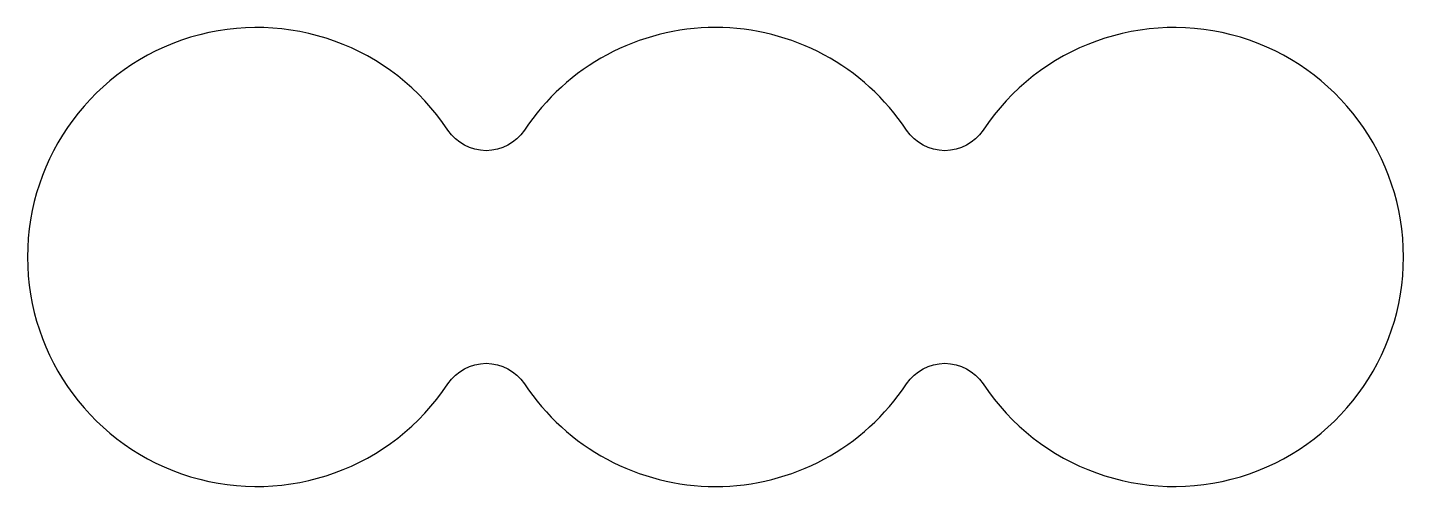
# Model space of a CAD drawing. Header units: millimetres. Extents: x -37.5 to 37.5, y -12.5 to 12.5.
import ezdxf

# ---------------------------------------------------------------- set-up
doc = ezdxf.new("R2010")
doc.units = ezdxf.units.MM
doc.layers.get('0').update_dxf_attribs({"color": 18, "true_color": 0x000000})

msp = doc.modelspace()

# ---------------------------------------------------------------- linework, layer by layer
at = {"flags": 128}
msp.add_lwpolyline([(-14.583, -6.91, -0.536675), (-10.417, -6.91, 0.536675), (10.417, -6.91, -0.536675), (14.583, -6.91, 3.316625), (14.583, 6.91, -0.536675), (10.417, 6.91, 0.536675), (-10.417, 6.91, -0.536675), (-14.583, 6.91, 3.316625)], format="xyb", close=True, dxfattribs=at)

doc.saveas('drawing.dxf')
